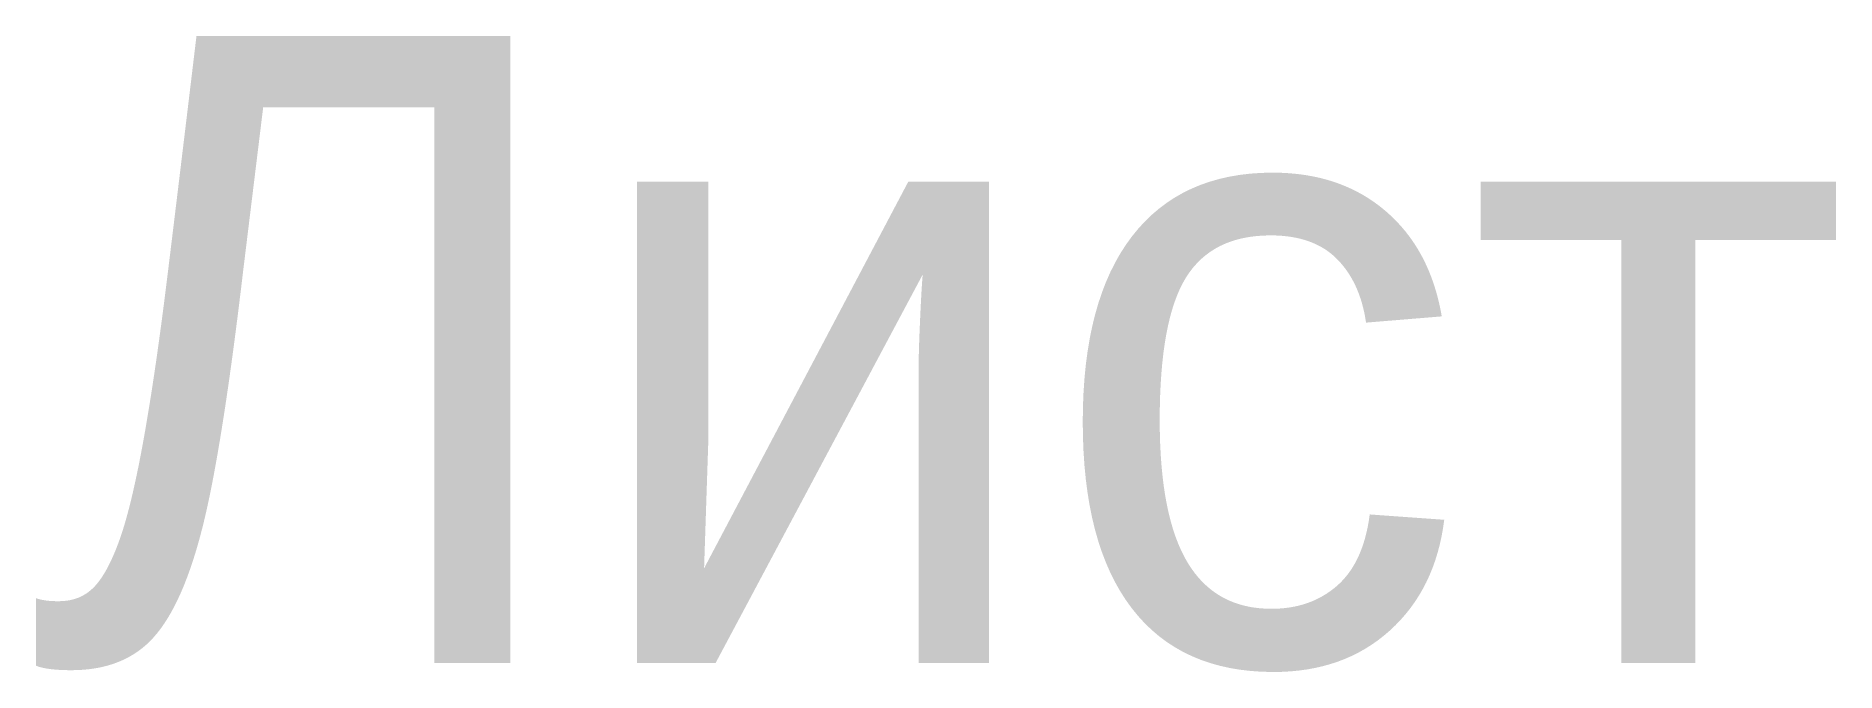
# Paper-space layout 'Layout1' of a CAD drawing. Header units: millimetres. Extents: x 50.1 to 78.8, y 49.9 to 60.
import ezdxf

# ---------------------------------------------------------------- set-up
doc = ezdxf.new("R2010")
doc.units = ezdxf.units.MM
doc.header["$LTSCALE"] = 20

psp = doc.layouts.get("Layout1")

# ---------------------------------------------------------------- texts
psp.add_text('Лист', height=10).set_placement((50, 50))

doc.saveas('drawing.dxf')
